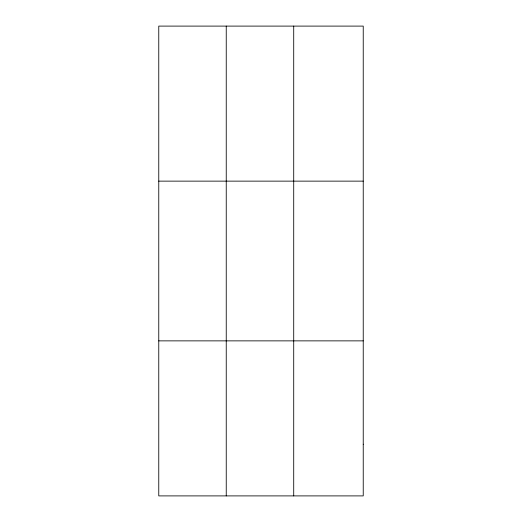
<?xml version="1.0" encoding="UTF-8"?>
<svg xmlns="http://www.w3.org/2000/svg" width="522" height="522" viewBox="0 0 522 522"><rect width="100%" height="100%" fill="white"/><g stroke="black" fill="none" stroke-linecap="round" stroke-linejoin="round"><path stroke-width="0.78" d="M226.241 26.1L226.241 495.9M293.716 26.1L293.716 495.9M158.766 181.134L363.234 181.134M158.766 340.866L363.234 340.866M363.234 444.222L363.234 495.9L158.766 495.9L158.766 26.1L363.234 26.1L363.234 444.222"/></g></svg>
